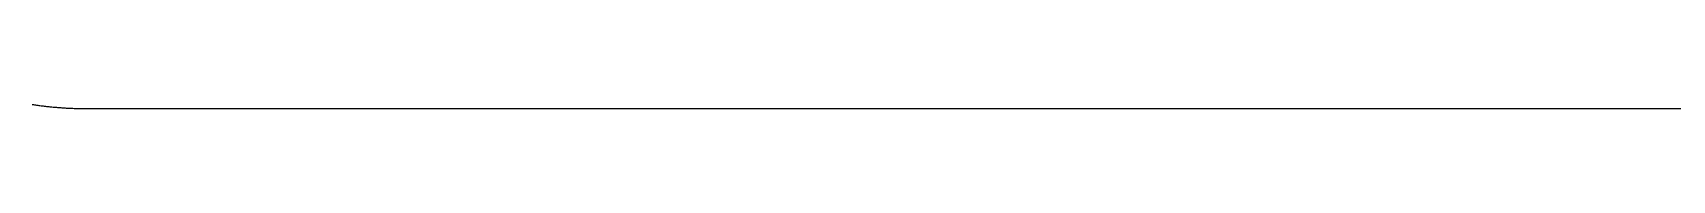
# Model space of a CAD drawing. Header units: millimetres. Extents: x -10 to 277, y -95 to 18.
# Drawn here: x 52.02 to 61.4, y -95.23 to -95.2 of the extents above; entities that cross this region are included whole.
import ezdxf

# ---------------------------------------------------------------- set-up
doc = ezdxf.new("R2010")
doc.units = ezdxf.units.MM
doc.header["$MEASUREMENT"] = 0
doc.layers.add('Edge.Cuts', color=53, linetype='CONTINUOUS')

msp = doc.modelspace()

# ---------------------------------------------------------------- linework, layer by layer
at = {"layer": 'Edge.Cuts', "linetype": 'Continuous'}
for p, q in [((52.020236, -95.202651), (52.026488, -95.203604)), ((52.026488, -95.203604), (52.032743, -95.204538)), ((52.032743, -95.204538), (52.039, -95.205452)), ((52.039, -95.205452), (52.045261, -95.206347)), ((52.045261, -95.206347), (52.051523, -95.207221)), ((52.051523, -95.207221), (52.05779, -95.208076)), ((52.05779, -95.208076), (52.064058, -95.208911)), ((52.064058, -95.208911), (52.07033, -95.209726)), ((52.07033, -95.209726), (52.076603, -95.210522)), ((52.076603, -95.210522), (52.08288, -95.211297)), ((52.08288, -95.211297), (52.089159, -95.212053)), ((52.089159, -95.212053), (52.095441, -95.212788)), ((52.095441, -95.212788), (52.101724, -95.213504)), ((52.101724, -95.213504), (52.10801, -95.2142)), ((52.10801, -95.2142), (52.114298, -95.214876)), ((52.114298, -95.214876), (52.120589, -95.215532)), ((52.120589, -95.215532), (52.126881, -95.216169)), ((52.126881, -95.216169), (52.133176, -95.216785)), ((52.133176, -95.216785), (52.139472, -95.217381)), ((52.139472, -95.217381), (52.145771, -95.217958)), ((52.145771, -95.217958), (52.15207, -95.218515)), ((52.15207, -95.218515), (52.158373, -95.219051)), ((52.158373, -95.219051), (52.164677, -95.219568)), ((52.164677, -95.219568), (52.170983, -95.220065)), ((52.170983, -95.220065), (52.17729, -95.220542)), ((52.17729, -95.220542), (52.1836, -95.220999)), ((52.1836, -95.220999), (52.189909, -95.221436)), ((52.189909, -95.221436), (52.196222, -95.221853)), ((52.196222, -95.221853), (52.202535, -95.22225)), ((52.202535, -95.22225), (52.20885, -95.222627)), ((52.20885, -95.222627), (52.215166, -95.222984)), ((52.215166, -95.222984), (52.221484, -95.223322)), ((52.221484, -95.223322), (52.227802, -95.223639)), ((52.227802, -95.223639), (52.234123, -95.223936)), ((52.234123, -95.223936), (52.240443, -95.224213)), ((52.240443, -95.224213), (52.246765, -95.224471)), ((52.246765, -95.224471), (52.253088, -95.224708)), ((52.253088, -95.224708), (52.259412, -95.224925)), ((52.259412, -95.224925), (52.265736, -95.225123)), ((52.265736, -95.225123), (52.272063, -95.2253)), ((52.272063, -95.2253), (52.278388, -95.225457)), ((52.278388, -95.225457), (52.284716, -95.225595)), ((52.284716, -95.225595), (52.291043, -95.225712)), ((52.291043, -95.225712), (52.297373, -95.225809)), ((52.297373, -95.225809), (52.303701, -95.225887)), ((52.303701, -95.225887), (52.310031, -95.225944)), ((52.310031, -95.225944), (52.31636, -95.225981)), ((52.31636, -95.225981), (52.322692, -95.225999)), ((52.322692, -95.225999), (52.325, -95.226)), ((52.325, -95.226), (214.375, -95.226))]:
    msp.add_line(p, q, dxfattribs=at)

doc.saveas('drawing.dxf')
